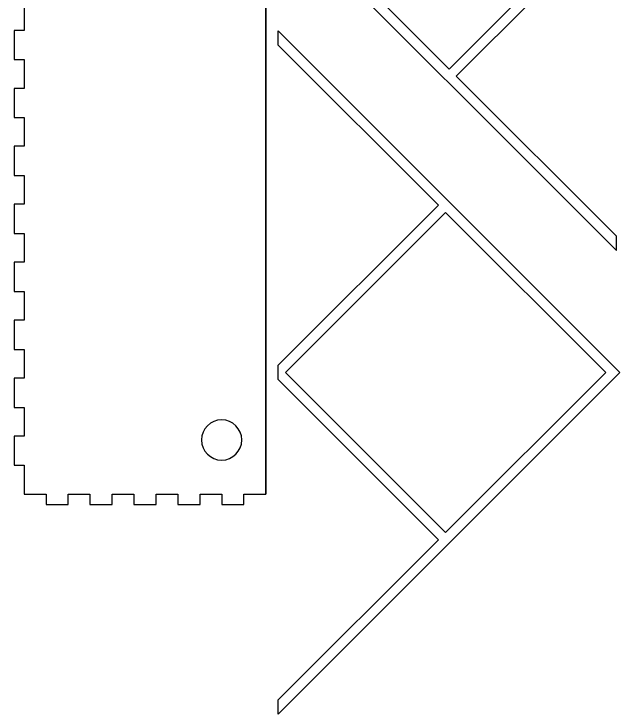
# Model space of a CAD drawing. Extents: x 0.2 to 23.8, y -15.9 to -0.1.
# Drawn here: x 16.27 to 23.79, y -15.24 to -6.54 of the extents above; entities that cross this region are included whole.
import ezdxf

# ---------------------------------------------------------------- set-up
doc = ezdxf.new("R2010")
doc.units = 0
doc.layers.add('LAYER_1', color=7, linetype='CONTINUOUS')

msp = doc.modelspace()

# ---------------------------------------------------------------- linework, layer by layer
at = {"layer": 'LAYER_1', "color": 250}
for points in [[(23.7447, -9.3025), (21.756, -7.3137), (23.7447, -5.325), (23.745, -5.3252), (23.745, -5.1477), (21.7567, -3.1595), (23.745, -1.1712), (23.745, -0.9939), (19.5023, -5.2366), (23.745, -9.4792), (23.745, -9.3022), (23.7447, -9.3025)], [(21.668, -7.2257), (19.6792, -5.237), (21.668, -3.2482), (23.6567, -5.237), (21.668, -7.2257)], [(16.3908, -6.388), (16.3908, -6.7456), (16.2658, -6.7456), (16.2658, -7.108), (16.3908, -7.108), (16.3908, -7.4656), (16.2658, -7.4656), (16.2658, -7.828), (16.3908, -7.828), (16.3908, -8.1856), (16.2658, -8.1856), (16.2658, -8.548), (16.3908, -8.548), (16.3908, -8.9056), (16.2658, -8.9056), (16.2658, -9.268), (16.3908, -9.268), (16.3908, -9.6256), (16.2658, -9.6256), (16.2658, -9.988), (16.3908, -9.988), (16.3908, -10.3456), (16.2658, -10.3456), (16.2658, -10.708), (16.3908, -10.708), (16.3908, -11.0656), (16.2658, -11.0656), (16.2658, -11.428), (16.3908, -11.428), (16.3908, -11.7856), (16.2658, -11.7856), (16.2658, -12.148), (16.3908, -12.148), (16.3908, -12.508), (16.6636, -12.508), (16.6636, -12.633), (16.9387, -12.633), (16.9387, -12.508), (17.209, -12.508), (17.209, -12.633), (17.4842, -12.633), (17.4842, -12.508), (17.7545, -12.508), (17.7545, -12.633), (18.0296, -12.633), (18.0296, -12.508), (18.2999, -12.508), (18.2999, -12.633), (18.5751, -12.633), (18.5751, -12.508), (18.8454, -12.508), (18.8454, -12.633), (19.1205, -12.633), (19.1205, -12.508), (19.3932, -12.508), (19.3932, -3.5056)], [(19.3932, -6.388), (19.3932, -6.7456), (19.3932, -7.108), (19.3932, -7.4656), (19.3932, -7.828), (19.3932, -8.1856), (19.3932, -8.548), (19.3932, -8.9056), (19.3932, -9.268), (19.3932, -9.6256), (19.3932, -9.988), (19.3932, -10.3456), (19.3932, -10.708), (19.3932, -11.0656), (19.3932, -11.428), (19.3932, -11.7856), (19.3932, -12.148), (19.3932, -12.508)], [(19.5469, -15.0605), (21.5356, -13.0718), (19.5469, -11.0831), (19.5467, -11.0833), (19.5467, -10.9058), (21.5349, -8.9175), (19.5467, -6.9293), (19.5467, -6.752), (23.7893, -10.9947), (19.5467, -15.2373), (19.5467, -15.0603), (19.5469, -15.0605)], [(21.6236, -12.9838), (23.6124, -10.995), (21.6236, -9.0063), (19.6349, -10.995), (21.6236, -12.9838)]]:
    msp.add_lwpolyline(points, dxfattribs=at)
msp.add_open_spline([(19.0936, -11.8334), (19.0936, -11.9715), (18.9816, -12.0834), (18.8436, -12.0834), (18.7055, -12.0834), (18.5936, -11.9715), (18.5936, -11.8334), (18.5936, -11.6953), (18.7055, -11.5834), (18.8436, -11.5834), (18.9816, -11.5834), (19.0936, -11.6953), (19.0936, -11.8334)], degree=3, knots=[0, 0, 0, 0, 1, 1, 1, 2, 2, 2, 3, 3, 3, 4, 4, 4, 4], dxfattribs=at)

doc.saveas('drawing.dxf')
